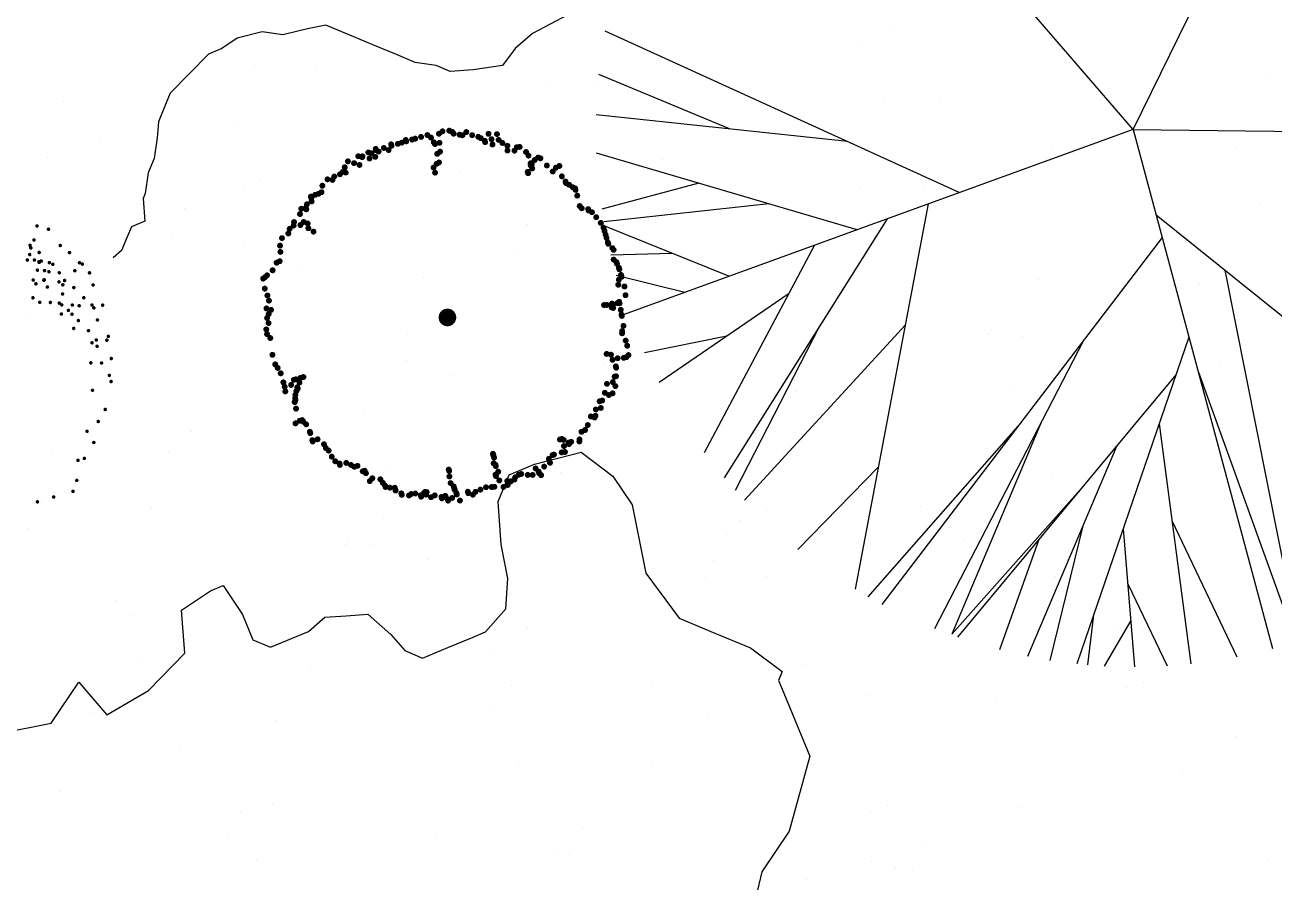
# Model space of a CAD drawing. Extents: x 17.6 to 65.2, y 116.5 to 153.5.
# Drawn here: x 58.643 to 61.991, y 137.044 to 139.34 of the extents above; entities that cross this region are included whole.
import ezdxf

# ---------------------------------------------------------------- set-up
doc = ezdxf.new("R2010")
doc.units = 0
doc.header["$MEASUREMENT"] = 0
doc.layers.get('0').update_dxf_attribs({"linetype": 'CONTINUOUS'})
doc.layers.add('INST_-_MATRIZ', color=9, linetype='CONTINUOUS')

# ---------------------------------------------------------------- blocks, each defined once
blk = doc.blocks.new('JARDIM02')
at = {"color": 0, "linetype": 'BYBLOCK'}
for p, q in [((-4.07, -15.886), (-2.705, -11.476)), ((-4.07, -15.886), (-7.443, -12.787)), ((-3.316, -15.905), (-0.079, -13.656)), ((-4.189, -14.667), (-4.189, -14.667)), ((-3.151, -15.025), (-3.151, -15.025)), ((-3.672, -15.093), (-3.672, -15.093)), ((-2.701, -15.478), (0.501, -15.77)), ((-2.841, -15.548), (-2.841, -15.548)), ((-2.837, -15.604), (-2.837, -15.604)), ((-2.657, -15.717), (-2.657, -15.717)), ((-1.938, -15.754), (-1.938, -15.754)), ((-1.931, -15.94), (0.501, -15.795)), ((-4.07, -15.886), (-8.232, -17.777)), ((-4.07, -15.886), (0.501, -16)), ((-4.07, -15.886), (-3.785, -20.529)), ((-3.118, -15.91), (-0.801, -19.083)), ((-2.241, -15.932), (0.155, -17.635)), ((-1.964, -16.129), (-0.35, -18.545)), ((-0.787, -16.513), (0.482, -16.313)), ((-1.606, -16.383), (0.428, -16.705)), ((-1.787, -16.514), (-1.787, -16.514)), ((1.133, -16.508), (1.133, -16.508)), ((2.215, -16.548), (2.215, -16.548)), ((-4.126, -16.593), (-4.126, -16.593)), ((-1.568, -16.606), (-1.568, -16.606)), ((-1.524, -16.788), (-0.026, -18.019)), ((-2.464, -16.805), (-0.476, -18.712)), ((-0.835, -16.931), (0.318, -17.17)), ((-0.377, -17.026), (0.388, -16.901)), ((-3.07, -17.023), (-3.07, -17.023)), ((-0.07, -17.09), (0.239, -17.416)), ((0.044, -17.017), (0.044, -17.017)), ((1.276, -17.031), (1.276, -17.031)), ((-1.255, -17.191), (-0.39, -18.583)), ((-0.058, -17.207), (-0.058, -17.207)), ((0.463, -17.138), (0.463, -17.138)), ((-2.648, -17.291), (-2.648, -17.291)), ((-0.958, -17.253), (0.061, -17.846)), ((0.466, -17.286), (0.466, -17.286)), ((-4.793, -17.392), (-4.793, -17.392)), ((-1.897, -17.349), (-0.39, -18.583)), ((-1.416, -17.386), (-1.416, -17.386)), ((-0.792, -17.426), (-0.792, -17.426)), ((-0.205, -17.379), (0.189, -17.549)), ((-3.973, -17.458), (-6.145, -19.96)), ((-2.774, -17.531), (-2.774, -17.531)), ((-2.229, -17.493), (-2.229, -17.493)), ((-0.156, -17.498), (-0.156, -17.498)), ((-5.475, -17.628), (-5.475, -17.628)), ((-2.75, -17.561), (-2.75, -17.561)), ((-1.928, -17.539), (-0.896, -19.177)), ((-0.607, -17.595), (-0.607, -17.595)), ((-4.108, -17.74), (-4.108, -17.74)), ((-3.956, -17.738), (-0.988, -19.263)), ((-0.951, -17.646), (-0.145, -18.231)), ((-4.921, -17.847), (-4.921, -17.847)), ((-5.441, -17.915), (-5.441, -17.915)), ((-3.933, -18.111), (-2.213, -20.064)), ((-4.659, -18.249), (-5.484, -20.234)), ((-4.244, -18.264), (-4.244, -18.264)), ((-3.024, -18.217), (-1.981, -19.953)), ((-1.13, -18.259), (-1.13, -18.259)), ((-3.917, -18.381), (-5.169, -20.324)), ((-3.798, -18.304), (-3.798, -18.304)), ((-3.613, -18.473), (-3.613, -18.473)), ((0.263, -18.392), (0.263, -18.392)), ((1.196, -18.435), (1.196, -18.435)), ((-4.063, -18.52), (-4.063, -18.52)), ((-1.505, -18.533), (-1.505, -18.533)), ((-3.893, -18.767), (-2.466, -20.168)), ((-1.931, -18.779), (-1.452, -19.635)), ((-3.22, -18.92), (-2.084, -20.004)), ((-4.341, -19.039), (-4.591, -20.428)), ((-3.557, -19.098), (-3.149, -20.365)), ((-5.046, -19.179), (-5.805, -20.116)), ((-2.743, -19.27), (-2.743, -19.27)), ((1.258, -19.304), (1.258, -19.304)), ((-0.093, -19.425), (-0.093, -19.425)), ((-5.376, -19.533), (-5.376, -19.533)), ((-3.846, -19.541), (-4.555, -20.432)), ((-2.711, -19.458), (-2.711, -19.458)), ((-2.262, -19.527), (-2.262, -19.527)), ((0.852, -19.521), (0.852, -19.521)), ((1.442, -19.473), (1.442, -19.473)), ((-5.412, -19.555), (-5.412, -19.555)), ((-4.678, -19.562), (-4.699, -20.415)), ((1.385, -19.606), (1.385, -19.606)), ((-3.363, -19.7), (-3.425, -20.412)), ((0.864, -19.674), (0.864, -19.674)), ((-4.955, -19.801), (-4.955, -19.801)), ((-1.841, -19.795), (-1.841, -19.795)), ((-0.494, -19.853), (-0.494, -19.853)), ((1.274, -19.79), (1.274, -19.79)), ((-4.17, -19.949), (-4.304, -20.452)), ((-3.821, -19.939), (-4.123, -20.458)), ((-1.307, -19.96), (-1.307, -19.96)), ((-1.828, -20.029), (-1.828, -20.029)), ((-0.763, -20.26), (-0.493, -20.057)), ((-0.493, -20.057), (-0.429, -20.109)), ((-0.313, -20.097), (0.263, -20.036)), ((0.263, -20.036), (0.825, -20.386)), ((-5.749, -20.148), (-5.749, -20.148)), ((-1.748, -20.182), (-1.748, -20.182)), ((-0.429, -20.109), (-0.313, -20.097)), ((-6.366, -20.226), (-6.3, -20.559)), ((-3.186, -20.208), (-3.186, -20.208)), ((-0.969, -20.515), (-0.763, -20.26)), ((-4.519, -20.383), (-4.519, -20.383)), ((-3.999, -20.315), (-3.999, -20.315)), ((-1.564, -20.351), (-1.564, -20.351)), ((0.825, -20.386), (1.092, -20.707)), ((1.259, -20.362), (1.259, -20.362)), ((-4, -20.447), (-4, -20.447)), ((-1.442, -20.459), (-1.442, -20.459)), ((-6.3, -20.559), (-6.22, -20.736)), ((-5.878, -20.562), (-5.878, -20.562)), ((-1.176, -20.77), (-0.969, -20.515)), ((1.092, -20.707), (1.526, -20.953)), ((-6.22, -20.736), (-6.112, -20.879)), ((-3.437, -20.768), (-3.437, -20.768)), ((-1.625, -20.934), (-1.176, -20.77)), ((-0.322, -20.763), (-0.322, -20.763)), ((-6.112, -20.879), (-6.148, -21.13)), ((-2.496, -20.967), (-2.214, -20.879)), ((-2.214, -20.879), (-1.625, -20.934)), ((-2.766, -21.17), (-2.496, -20.967)), ((-6.148, -21.13), (-6.189, -21.32)), ((-4.754, -21.06), (-4.754, -21.06)), ((-0.694, -21.148), (-0.694, -21.148)), ((-4.57, -21.228), (-4.57, -21.228)), ((-2.781, -21.58), (-2.766, -21.17)), ((-6.189, -21.32), (-6.271, -21.421)), ((-0.031, -21.351), (-0.031, -21.351)), ((-6.271, -21.421), (-6.347, -21.584)), ((-2.648, -21.385), (-2.648, -21.385)), ((-5.349, -21.482), (-5.349, -21.482)), ((-6.347, -21.584), (-6.456, -21.719)), ((-2.757, -21.811), (-2.781, -21.58)), ((-6.456, -21.719), (-6.593, -21.888)), ((-6.593, -21.888), (-6.703, -22.023)), ((-2.566, -21.966), (-2.757, -21.811)), ((-2.208, -22.045), (-2.566, -21.966)), ((-6.703, -22.023), (-6.867, -22.225)), ((-4.569, -22.037), (-4.569, -22.037)), ((-3.7, -22.026), (-3.7, -22.026)), ((-1.913, -22.072), (-2.208, -22.045)), ((-1.67, -22.163), (-1.913, -22.072)), ((-1.455, -22.031), (-1.455, -22.031)), ((0.302, -22.06), (0.302, -22.06)), ((-1.531, -22.382), (-1.67, -22.163)), ((-6.867, -22.225), (-6.881, -22.381)), ((-4.147, -22.305), (-4.147, -22.305)), ((-1.033, -22.3), (-1.033, -22.3)), ((0.486, -22.229), (0.486, -22.229)), ((-6.881, -22.381), (-6.889, -22.598)), ((-6.555, -22.407), (-6.555, -22.407)), ((-3.937, -22.374), (-3.937, -22.374)), ((-1.518, -22.497), (-1.531, -22.382)), ((-1.379, -22.386), (-1.379, -22.386)), ((0.428, -22.321), (0.428, -22.321)), ((-1.494, -22.728), (-1.518, -22.497)), ((-0.906, -22.497), (-0.906, -22.497)), ((-0.385, -22.428), (-0.385, -22.428)), ((-6.889, -22.598), (-6.965, -22.761)), ((-2.264, -22.675), (-2.264, -22.675)), ((-1.47, -22.959), (-1.494, -22.728)), ((-6.965, -22.761), (-6.973, -22.978)), ((-3.077, -22.782), (-3.077, -22.782)), ((-6.706, -22.903), (-6.706, -22.903)), ((-3.597, -22.851), (-3.597, -22.851)), ((-2.705, -22.938), (-2.705, -22.938)), ((-6.973, -22.978), (-6.926, -23.128)), ((-4.956, -23.03), (-4.956, -23.03)), ((-1.573, -23.086), (-1.47, -22.959)), ((-6.926, -23.128), (-6.913, -23.25)), ((-5.769, -23.137), (-5.769, -23.137)), ((-2.52, -23.107), (-2.52, -23.107)), ((-1.959, -23.302), (-1.74, -23.162)), ((-1.74, -23.162), (-1.573, -23.086)), ((-6.913, -23.25), (-6.799, -23.454)), ((-6.289, -23.205), (-6.289, -23.205)), ((-2.629, -23.272), (-2.629, -23.272)), ((-5.743, -23.278), (-5.743, -23.278)), ((-2.585, -23.312), (-2.585, -23.312)), ((-1.998, -23.481), (-1.959, -23.302)), ((0.032, -23.278), (0.032, -23.278)), ((-6.799, -23.454), (-6.685, -23.659)), ((-5.286, -23.409), (-5.286, -23.409)), ((-2.038, -23.66), (-1.998, -23.481)), ((-6.685, -23.659), (-6.617, -23.713)), ((-1.962, -23.827), (-2.038, -23.66)), ((-6.617, -23.713), (-6.482, -23.823)), ((-6.482, -23.823), (-6.353, -23.871)), ((-6.353, -23.871), (-6.191, -23.947)), ((-5.711, -23.815), (-5.711, -23.815)), ((-1.925, -24.173), (-1.962, -23.827)), ((-1.65, -23.904), (-1.65, -23.904)), ((-6.191, -23.947), (-6.089, -24.029)), ((-5.526, -23.984), (-5.526, -23.984)), ((-6.089, -24.029), (-5.927, -24.105)), ((-5.927, -24.105), (-5.893, -24.132)), ((-5.893, -24.132), (-5.703, -24.174)), ((-5.703, -24.174), (-5.69, -24.296)), ((-2.028, -24.3), (-1.925, -24.173)), ((-6.492, -24.334), (-6.492, -24.334)), ((-5.69, -24.296), (-5.623, -24.351)), ((-3.874, -24.301), (-3.874, -24.301)), ((-2.541, -24.412), (-2.259, -24.324)), ((-2.259, -24.324), (-2.028, -24.3)), ((-1.316, -24.313), (-1.316, -24.313)), ((-5.623, -24.351), (-5.521, -24.433)), ((-5.521, -24.433), (-5.481, -24.521)), ((-2.529, -24.528), (-2.541, -24.412)), ((-6.875, -24.546), (-6.875, -24.546)), ((-3.761, -24.541), (-3.761, -24.541)), ((-2.441, -24.81), (-2.529, -24.528)), ((-0.647, -24.535), (-0.647, -24.535)), ((-6.454, -24.815), (-6.454, -24.815)), ((-4.656, -24.781), (-4.656, -24.781)), ((-3.339, -24.809), (-3.339, -24.809)), ((-2.083, -24.889), (-2.441, -24.81)), ((-0.655, -24.816), (-0.655, -24.816)), ((-0.225, -24.804), (-0.225, -24.804)), ((-1.867, -25.275), (-2.083, -24.889)), ((-0.471, -24.985), (-0.471, -24.985)), ((-1.342, -25.143), (-1.342, -25.143)), ((-2.522, -25.238), (-2.522, -25.238)), ((-2.155, -25.25), (-2.155, -25.25)), ((-1.767, -25.672), (-1.867, -25.275)), ((-5.223, -25.336), (-5.223, -25.336)), ((-2.675, -25.319), (-2.675, -25.319)), ((-4.034, -25.498), (-4.034, -25.498)), ((-3.661, -25.694), (-3.661, -25.694)), ((-2.101, -25.824), (-1.767, -25.672)), ((-1.834, -26.146), (-2.101, -25.824)), ((-1.821, -25.777), (-1.821, -25.777)), ((-3.477, -25.862), (-3.477, -25.862)), ((-1.888, -26.735), (-1.834, -26.146)), ((-1.253, -26.24), (-1.253, -26.24))]:
    blk.add_line(p, q, dxfattribs=at)
for points, const_width in [([(-4.369, -20.423, 1), (-4.344, -20.423, 1)], 0.025), ([(-4.352, -20.417, 1), (-4.327, -20.417, 1)], 0.025), ([(-4.244, -20.423, 1), (-4.219, -20.423, 1)], 0.025), ([(-4.231, -20.423, 1), (-4.206, -20.423, 1)], 0.025), ([(-4.193, -20.417, 1), (-4.168, -20.417, 1)], 0.025), ([(-4.18, -20.417, 1), (-4.155, -20.417, 1)], 0.025), ([(-4.13, -20.417, 1), (-4.105, -20.417, 1)], 0.025), ([(-4.113, -20.417, 1), (-4.088, -20.417, 1)], 0.025), ([(-4.027, -20.417, 1), (-4.002, -20.417, 1)], 0.025), ([(-3.953, -20.429, 1), (-3.928, -20.429, 1)], 0.025), ([(-4.745, -20.526, 1), (-4.72, -20.526, 1)], 0.025), ([(-4.733, -20.526, 1), (-4.708, -20.526, 1)], 0.025), ([(-4.711, -20.503, 1), (-4.686, -20.503, 1)], 0.025), ([(-4.66, -20.48, 1), (-4.635, -20.48, 1)], 0.025), ([(-4.603, -20.457, 1), (-4.578, -20.457, 1)], 0.025), ([(-4.557, -20.446, 1), (-4.532, -20.446, 1)], 0.025), ([(-4.529, -20.446, 1), (-4.504, -20.446, 1)], 0.025), ([(-4.495, -20.446, 1), (-4.47, -20.446, 1)], 0.025), ([(-4.466, -20.446, 1), (-4.441, -20.446, 1)], 0.025), ([(-4.426, -20.446, 1), (-4.401, -20.446, 1)], 0.025), ([(-4.414, -20.446, 1), (-4.389, -20.446, 1)], 0.025), ([(-4.272, -20.44, 1), (-4.247, -20.44, 1)], 0.025), ([(-4.096, -20.446, 1), (-4.071, -20.446, 1)], 0.025), ([(-4.056, -20.463, 1), (-4.031, -20.463, 1)], 0.025), ([(-3.914, -20.497, 1), (-3.889, -20.497, 1)], 0.025), ([(-3.908, -20.514, 1), (-3.883, -20.514, 1)], 0.025), ([(-3.901, -20.497, 1), (-3.876, -20.497, 1)], 0.025), ([(-3.845, -20.503, 1), (-3.82, -20.503, 1)], 0.025), ([(-3.805, -20.509, 1), (-3.78, -20.509, 1)], 0.025), ([(-3.793, -20.509, 1), (-3.768, -20.509, 1)], 0.025), ([(-3.708, -20.52, 1), (-3.683, -20.52, 1)], 0.025), ([(-4.99, -20.623, 1), (-4.965, -20.623, 1)], 0.025), ([(-4.962, -20.6, 1), (-4.937, -20.6, 1)], 0.025), ([(-4.946, -20.583, 1), (-4.921, -20.583, 1)], 0.025), ([(-4.933, -20.583, 1), (-4.908, -20.583, 1)], 0.025), ([(-4.882, -20.583, 1), (-4.857, -20.583, 1)], 0.025), ([(-4.791, -20.588, 1), (-4.766, -20.588, 1)], 0.025), ([(-4.768, -20.577, 1), (-4.743, -20.577, 1)], 0.025), ([(-3.925, -20.628, 1), (-3.9, -20.628, 1)], 0.025), ([(-3.919, -20.606, 1), (-3.894, -20.606, 1)], 0.025), ([(-3.917, -20.56, 1), (-3.892, -20.56, 1)], 0.025), ([(-3.904, -20.56, 1), (-3.879, -20.56, 1)], 0.025), ([(-3.892, -20.56, 1), (-3.867, -20.56, 1)], 0.025), ([(-3.886, -20.571, 1), (-3.861, -20.571, 1)], 0.025), ([(-3.879, -20.56, 1), (-3.854, -20.56, 1)], 0.025), ([(-3.669, -20.543, 1), (-3.644, -20.543, 1)], 0.025), ([(-3.651, -20.549, 1), (-3.626, -20.549, 1)], 0.025), ([(-3.583, -20.537, 1), (-3.558, -20.537, 1)], 0.025), ([(-3.537, -20.537, 1), (-3.512, -20.537, 1)], 0.025), ([(-3.458, -20.549, 1), (-3.433, -20.549, 1)], 0.025), ([(-3.446, -20.571, 1), (-3.421, -20.571, 1)], 0.025), ([(-3.446, -20.594, 1), (-3.421, -20.594, 1)], 0.025), ([(-5.167, -20.657, 1), (-5.142, -20.657, 1)], 0.025), ([(-5.161, -20.691, 1), (-5.136, -20.691, 1)], 0.025), ([(-5.138, -20.725, 1), (-5.113, -20.725, 1)], 0.025), ([(-5.076, -20.662, 1), (-5.051, -20.662, 1)], 0.025), ([(-5.025, -20.645, 1), (-5, -20.645, 1)], 0.025), ([(-5.012, -20.645, 1), (-4.987, -20.645, 1)], 0.025), ([(-3.52, -20.725, 1), (-3.495, -20.725, 1)], 0.025), ([(-3.503, -20.691, 1), (-3.478, -20.691, 1)], 0.025), ([(-3.458, -20.645, 1), (-3.433, -20.645, 1)], 0.025), ([(-3.458, -20.691, 1), (-3.433, -20.691, 1)], 0.025), ([(-3.396, -20.68, 1), (-3.371, -20.68, 1)], 0.025), ([(-3.384, -20.68, 1), (-3.359, -20.68, 1)], 0.025), ([(-3.315, -20.702, 1), (-3.29, -20.702, 1)], 0.025), ([(-3.315, -20.714, 1), (-3.29, -20.714, 1)], 0.025), ([(-3.275, -20.742, 1), (-3.25, -20.742, 1)], 0.025), ([(-3.236, -20.731, 1), (-3.211, -20.731, 1)], 0.025), ([(-5.287, -20.811, 1), (-5.262, -20.811, 1)], 0.025), ([(-5.275, -20.794, 1), (-5.25, -20.794, 1)], 0.025), ([(-5.275, -20.845, 1), (-5.25, -20.845, 1)], 0.025), ([(-5.201, -20.759, 1), (-5.176, -20.759, 1)], 0.025), ([(-3.275, -20.794, 1), (-3.25, -20.794, 1)], 0.025), ([(-3.275, -20.794, 1), (-3.25, -20.794, 1)], 0.025), ([(-3.207, -20.833, 1), (-3.182, -20.833, 1)], 0.025), ([(-3.184, -20.771, 1), (-3.159, -20.771, 1)], 0.025), ([(-3.179, -20.805, 1), (-3.154, -20.805, 1)], 0.025), ([(-5.423, -20.959, 1), (-5.398, -20.959, 1)], 0.025), ([(-5.418, -20.936, 1), (-5.393, -20.936, 1)], 0.025), ([(-5.361, -20.896, 1), (-5.336, -20.896, 1)], 0.025), ([(-5.326, -20.885, 1), (-5.301, -20.885, 1)], 0.025), ([(-5.258, -20.885, 1), (-5.233, -20.885, 1)], 0.025), ([(-5.247, -20.879, 1), (-5.222, -20.879, 1)], 0.025), ([(-5.241, -20.89, 1), (-5.216, -20.89, 1)], 0.025), ([(-5.212, -20.885, 1), (-5.187, -20.885, 1)], 0.025), ([(-5.195, -20.93, 1), (-5.17, -20.93, 1)], 0.025), ([(-5.183, -20.93, 1), (-5.158, -20.93, 1)], 0.025), ([(-3.15, -20.873, 1), (-3.125, -20.873, 1)], 0.025), ([(-3.15, -20.896, 1), (-3.125, -20.896, 1)], 0.025), ([(-3.093, -20.902, 1), (-3.068, -20.902, 1)], 0.025), ([(-3.093, -20.947, 1), (-3.068, -20.947, 1)], 0.025), ([(-5.492, -21.067, 1), (-5.467, -21.067, 1)], 0.025), ([(-5.457, -21.033, 1), (-5.432, -21.033, 1)], 0.025), ([(-5.457, -21.033, 1), (-5.432, -21.033, 1)], 0.025), ([(-5.418, -21.044, 1), (-5.393, -21.044, 1)], 0.025), ([(-5.4, -20.987, 1), (-5.375, -20.987, 1)], 0.025), ([(-3.048, -21.004, 1), (-3.023, -21.004, 1)], 0.025), ([(-3.042, -20.964, 1), (-3.017, -20.964, 1)], 0.025), ([(-3.03, -20.976, 1), (-3.005, -20.976, 1)], 0.025), ([(-2.985, -21.05, 1), (-2.96, -21.05, 1)], 0.025), ([(-5.6, -21.158, 1), (-5.575, -21.158, 1)], 0.025), ([(-5.577, -21.09, 1), (-5.552, -21.09, 1)], 0.025), ([(-5.549, -21.147, 1), (-5.524, -21.147, 1)], 0.025), ([(-5.526, -21.09, 1), (-5.501, -21.09, 1)], 0.025), ([(-5.503, -21.152, 1), (-5.478, -21.152, 1)], 0.025), ([(-2.951, -21.084, 1), (-2.926, -21.084, 1)], 0.025), ([(-2.945, -21.118, 1), (-2.92, -21.118, 1)], 0.025), ([(-2.888, -21.152, 1), (-2.863, -21.152, 1)], 0.025), ([(-2.871, -21.158, 1), (-2.846, -21.158, 1)], 0.025), ([(-5.6, -21.249, 1), (-5.575, -21.249, 1)], 0.025), ([(-5.583, -21.232, 1), (-5.558, -21.232, 1)], 0.025), ([(-5.552, -21.206, 1), (-5.527, -21.206, 1)], 0.025), ([(-5.54, -21.206, 1), (-5.515, -21.206, 1)], 0.025), ([(-2.888, -21.226, 1), (-2.863, -21.226, 1)], 0.025), ([(-2.888, -21.249, 1), (-2.863, -21.249, 1)], 0.025), ([(-2.875, -21.249, 1), (-2.85, -21.249, 1)], 0.025), ([(-5.668, -21.335, 1), (-5.643, -21.335, 1)], 0.025), ([(-5.651, -21.375, 1), (-5.626, -21.375, 1)], 0.025), ([(-5.628, -21.295, 1), (-5.603, -21.295, 1)], 0.025), ([(-2.934, -21.295, 1), (-2.909, -21.295, 1)], 0.025), ([(-2.934, -21.312, 1), (-2.909, -21.312, 1)], 0.025), ([(-2.922, -21.283, 1), (-2.897, -21.283, 1)], 0.025), ([(-2.871, -21.295, 1), (-2.846, -21.295, 1)], 0.025), ([(-2.825, -21.329, 1), (-2.8, -21.329, 1)], 0.025), ([(-2.82, -21.301, 1), (-2.795, -21.301, 1)], 0.025), ([(-5.72, -21.471, 1), (-5.695, -21.471, 1)], 0.025), ([(-5.702, -21.449, 1), (-5.677, -21.449, 1)], 0.025), ([(-5.685, -21.443, 1), (-5.66, -21.443, 1)], 0.025), ([(-5.663, -21.397, 1), (-5.638, -21.397, 1)], 0.025), ([(-2.825, -21.397, 1), (-2.8, -21.397, 1)], 0.025), ([(-2.825, -21.409, 1), (-2.8, -21.409, 1)], 0.025), ([(-2.803, -21.449, 1), (-2.778, -21.449, 1)], 0.025), ([(-2.768, -21.449, 1), (-2.743, -21.449, 1)], 0.025), ([(-5.731, -21.528, 1), (-5.706, -21.528, 1)], 0.025), ([(-5.72, -21.563, 1), (-5.695, -21.563, 1)], 0.025), ([(-5.645, -21.58, 1), (-5.62, -21.58, 1)], 0.025), ([(-5.571, -21.597, 1), (-5.546, -21.597, 1)], 0.025), ([(-2.757, -21.58, 1), (-2.732, -21.58, 1)], 0.025), ([(-2.751, -21.506, 1), (-2.726, -21.506, 1)], 0.025), ([(-2.723, -21.563, 1), (-2.698, -21.563, 1)], 0.025), ([(-2.71, -21.563, 1), (-2.685, -21.563, 1)], 0.025), ([(-2.689, -21.551, 1), (-2.664, -21.551, 1)], 0.025), ([(-5.737, -21.66, 1), (-5.712, -21.66, 1)], 0.025), ([(-5.708, -21.637, 1), (-5.683, -21.637, 1)], 0.025), ([(-5.663, -21.625, 1), (-5.638, -21.625, 1)], 0.025), ([(-5.645, -21.62, 1), (-5.62, -21.62, 1)], 0.025), ([(-5.56, -21.625, 1), (-5.535, -21.625, 1)], 0.025), ([(-5.486, -21.631, 1), (-5.461, -21.631, 1)], 0.025), ([(-5.48, -21.654, 1), (-5.455, -21.654, 1)], 0.025), ([(-5.457, -21.688, 1), (-5.432, -21.688, 1)], 0.025), ([(-5.457, -21.688, 1), (-5.432, -21.688, 1)], 0.025), ([(-5.412, -21.688, 1), (-5.387, -21.688, 1)], 0.025), ([(-2.723, -21.66, 1), (-2.698, -21.66, 1)], 0.025), ([(-2.711, -21.62, 1), (-2.686, -21.62, 1)], 0.025), ([(-2.711, -21.62, 1), (-2.686, -21.62, 1)], 0.025), ([(-5.737, -21.716, 1), (-5.712, -21.716, 1)], 0.025), ([(-5.737, -21.768, 1), (-5.712, -21.768, 1)], 0.025), ([(-5.737, -21.796, 1), (-5.712, -21.796, 1)], 0.025), ([(-2.746, -21.711, 1), (-2.721, -21.711, 1)], 0.025), ([(-2.746, -21.733, 1), (-2.721, -21.733, 1)], 0.025), ([(-2.734, -21.768, 1), (-2.709, -21.768, 1)], 0.025), ([(-2.717, -21.779, 1), (-2.692, -21.779, 1)], 0.025), ([(-5.749, -21.848, 1), (-5.724, -21.848, 1)], 0.025), ([(-5.737, -21.848, 1), (-5.712, -21.848, 1)], 0.025), ([(-5.737, -21.887, 1), (-5.712, -21.887, 1)], 0.025), ([(-4.226, -21.936, 1), (-4.151, -21.936, 1)], 0.075), ([(-2.979, -21.893, 1), (-2.954, -21.893, 1)], 0.025), ([(-2.967, -21.893, 1), (-2.942, -21.893, 1)], 0.025), ([(-2.967, -21.893, 1), (-2.942, -21.893, 1)], 0.025), ([(-2.945, -21.893, 1), (-2.92, -21.893, 1)], 0.025), ([(-2.899, -21.91, 1), (-2.874, -21.91, 1)], 0.025), ([(-2.883, -21.899, 1), (-2.858, -21.899, 1)], 0.025), ([(-2.871, -21.899, 1), (-2.846, -21.899, 1)], 0.025), ([(-2.871, -21.899, 1), (-2.846, -21.899, 1)], 0.025), ([(-2.82, -21.893, 1), (-2.795, -21.893, 1)], 0.025), ([(-2.746, -21.905, 1), (-2.721, -21.905, 1)], 0.025), ([(-2.723, -21.842, 1), (-2.698, -21.842, 1)], 0.025), ([(-2.723, -21.842, 1), (-2.698, -21.842, 1)], 0.025), ([(-2.711, -21.813, 1), (-2.686, -21.813, 1)], 0.025), ([(-2.689, -21.848, 1), (-2.664, -21.848, 1)], 0.025), ([(-2.683, -21.887, 1), (-2.658, -21.887, 1)], 0.025), ([(-5.749, -21.978, 1), (-5.724, -21.978, 1)], 0.025), ([(-5.737, -21.922, 1), (-5.712, -21.922, 1)], 0.025), ([(-5.737, -21.978, 1), (-5.712, -21.978, 1)], 0.025), ([(-5.708, -22.013, 1), (-5.683, -22.013, 1)], 0.025), ([(-2.803, -21.922, 1), (-2.778, -21.922, 1)], 0.025), ([(-2.79, -21.922, 1), (-2.765, -21.922, 1)], 0.025), ([(-2.711, -21.984, 1), (-2.686, -21.984, 1)], 0.025), ([(-2.706, -21.961, 1), (-2.681, -21.961, 1)], 0.025), ([(-5.749, -22.115, 1), (-5.724, -22.115, 1)], 0.025), ([(-5.737, -22.047, 1), (-5.712, -22.047, 1)], 0.025), ([(-5.737, -22.115, 1), (-5.712, -22.115, 1)], 0.025), ([(-5.72, -22.098, 1), (-5.695, -22.098, 1)], 0.025), ([(-2.723, -22.03, 1), (-2.698, -22.03, 1)], 0.025), ([(-2.717, -22.081, 1), (-2.692, -22.081, 1)], 0.025), ([(-2.711, -22.127, 1), (-2.686, -22.127, 1)], 0.025), ([(-5.737, -22.184, 1), (-5.712, -22.184, 1)], 0.025), ([(-5.725, -22.161, 1), (-5.7, -22.161, 1)], 0.025), ([(-5.685, -22.138, 1), (-5.66, -22.138, 1)], 0.025), ([(-5.685, -22.189, 1), (-5.66, -22.189, 1)], 0.025), ([(-2.73, -22.189, 1), (-2.705, -22.189, 1)], 0.025), ([(-2.717, -22.189, 1), (-2.692, -22.189, 1)], 0.025), ([(-2.694, -22.155, 1), (-2.669, -22.155, 1)], 0.025), ([(-5.731, -22.275, 1), (-5.706, -22.275, 1)], 0.025), ([(-5.72, -22.241, 1), (-5.695, -22.241, 1)], 0.025), ([(-5.714, -22.246, 1), (-5.689, -22.246, 1)], 0.025), ([(-5.685, -22.326, 1), (-5.66, -22.326, 1)], 0.025), ([(-5.657, -22.286, 1), (-5.632, -22.286, 1)], 0.025), ([(-2.957, -22.292, 1), (-2.932, -22.292, 1)], 0.025), ([(-2.945, -22.292, 1), (-2.92, -22.292, 1)], 0.025), ([(-2.899, -22.303, 1), (-2.874, -22.303, 1)], 0.025), ([(-2.842, -22.309, 1), (-2.817, -22.309, 1)], 0.025), ([(-2.808, -22.292, 1), (-2.783, -22.292, 1)], 0.025), ([(-2.792, -22.292, 1), (-2.767, -22.292, 1)], 0.025), ([(-2.78, -22.292, 1), (-2.755, -22.292, 1)], 0.025), ([(-2.747, -22.286, 1), (-2.722, -22.286, 1)], 0.025), ([(-2.734, -22.286, 1), (-2.709, -22.286, 1)], 0.025), ([(-2.717, -22.332, 1), (-2.692, -22.332, 1)], 0.025), ([(-2.677, -22.275, 1), (-2.652, -22.275, 1)], 0.025), ([(-5.714, -22.372, 1), (-5.689, -22.372, 1)], 0.025), ([(-5.674, -22.412, 1), (-5.649, -22.412, 1)], 0.025), ([(-5.64, -22.44, 1), (-5.615, -22.44, 1)], 0.025), ([(-5.628, -22.417, 1), (-5.603, -22.417, 1)], 0.025), ([(-2.751, -22.383, 1), (-2.726, -22.383, 1)], 0.025), ([(-2.751, -22.417, 1), (-2.726, -22.417, 1)], 0.025), ([(-2.739, -22.417, 1), (-2.714, -22.417, 1)], 0.025), ([(-2.717, -22.372, 1), (-2.692, -22.372, 1)], 0.025), ([(-2.705, -22.372, 1), (-2.68, -22.372, 1)], 0.025), ([(-5.628, -22.468, 1), (-5.603, -22.468, 1)], 0.025), ([(-5.623, -22.52, 1), (-5.598, -22.52, 1)], 0.025), ([(-5.6, -22.543, 1), (-5.575, -22.543, 1)], 0.025), ([(-2.832, -22.537, 1), (-2.807, -22.537, 1)], 0.025), ([(-2.826, -22.526, 1), (-2.801, -22.526, 1)], 0.025), ([(-2.826, -22.548, 1), (-2.801, -22.548, 1)], 0.025), ([(-2.82, -22.537, 1), (-2.795, -22.537, 1)], 0.025), ([(-2.807, -22.537, 1), (-2.782, -22.537, 1)], 0.025), ([(-2.78, -22.468, 1), (-2.755, -22.468, 1)], 0.025), ([(-2.78, -22.468, 1), (-2.755, -22.468, 1)], 0.025), ([(-2.774, -22.503, 1), (-2.749, -22.503, 1)], 0.025), ([(-5.617, -22.582, 1), (-5.592, -22.582, 1)], 0.025), ([(-5.577, -22.639, 1), (-5.552, -22.639, 1)], 0.025), ([(-2.848, -22.657, 1), (-2.823, -22.657, 1)], 0.025), ([(-2.848, -22.657, 1), (-2.823, -22.657, 1)], 0.025), ([(-2.842, -22.622, 1), (-2.817, -22.622, 1)], 0.025), ([(-2.842, -22.622, 1), (-2.817, -22.622, 1)], 0.025), ([(-2.814, -22.582, 1), (-2.789, -22.582, 1)], 0.025), ([(-2.802, -22.582, 1), (-2.777, -22.582, 1)], 0.025), ([(-5.526, -22.662, 1), (-5.501, -22.662, 1)], 0.025), ([(-5.52, -22.691, 1), (-5.495, -22.691, 1)], 0.025), ([(-5.52, -22.719, 1), (-5.495, -22.719, 1)], 0.025), ([(-5.516, -22.759, 1), (-5.491, -22.759, 1)], 0.025), ([(-5.503, -22.759, 1), (-5.478, -22.759, 1)], 0.025), ([(-5.475, -22.765, 1), (-5.45, -22.765, 1)], 0.025), ([(-2.877, -22.736, 1), (-2.852, -22.736, 1)], 0.025), ([(-2.864, -22.736, 1), (-2.839, -22.736, 1)], 0.025), ([(-2.842, -22.679, 1), (-2.817, -22.679, 1)], 0.025), ([(-5.463, -22.81, 1), (-5.438, -22.81, 1)], 0.025), ([(-5.44, -22.867, 1), (-5.415, -22.867, 1)], 0.025), ([(-5.436, -22.827, 1), (-5.411, -22.827, 1)], 0.025), ([(-5.423, -22.827, 1), (-5.398, -22.827, 1)], 0.025), ([(-5.304, -22.85, 1), (-5.279, -22.85, 1)], 0.025), ([(-5.264, -22.856, 1), (-5.239, -22.856, 1)], 0.025), ([(-5.224, -22.822, 1), (-5.199, -22.822, 1)], 0.025), ([(-3.042, -22.873, 1), (-3.017, -22.873, 1)], 0.025), ([(-3.042, -22.873, 1), (-3.017, -22.873, 1)], 0.025), ([(-3.008, -22.862, 1), (-2.983, -22.862, 1)], 0.025), ([(-2.979, -22.85, 1), (-2.954, -22.85, 1)], 0.025), ([(-2.967, -22.85, 1), (-2.942, -22.85, 1)], 0.025), ([(-2.951, -22.816, 1), (-2.926, -22.816, 1)], 0.025), ([(-2.939, -22.776, 1), (-2.914, -22.776, 1)], 0.025), ([(-2.927, -22.776, 1), (-2.902, -22.776, 1)], 0.025), ([(-2.914, -22.776, 1), (-2.889, -22.776, 1)], 0.025), ([(-5.4, -22.89, 1), (-5.375, -22.89, 1)], 0.025), ([(-5.349, -22.958, 1), (-5.324, -22.958, 1)], 0.025), ([(-5.326, -22.879, 1), (-5.301, -22.879, 1)], 0.025), ([(-5.321, -22.97, 1), (-5.296, -22.97, 1)], 0.025), ([(-5.309, -22.913, 1), (-5.284, -22.913, 1)], 0.025), ([(-3.127, -22.976, 1), (-3.102, -22.976, 1)], 0.025), ([(-3.07, -22.936, 1), (-3.045, -22.936, 1)], 0.025), ([(-3.053, -22.964, 1), (-3.028, -22.964, 1)], 0.025), ([(-5.304, -23.01, 1), (-5.279, -23.01, 1)], 0.025), ([(-5.269, -23.032, 1), (-5.244, -23.032, 1)], 0.025), ([(-3.23, -23.078, 1), (-3.205, -23.078, 1)], 0.025), ([(-3.207, -23.027, 1), (-3.182, -23.027, 1)], 0.025), ([(-3.207, -23.055, 1), (-3.182, -23.055, 1)], 0.025), ([(-3.15, -22.981, 1), (-3.125, -22.981, 1)], 0.025), ([(-3.15, -22.998, 1), (-3.125, -22.998, 1)], 0.025), ([(-5.247, -23.095, 1), (-5.222, -23.095, 1)], 0.025), ([(-5.19, -23.129, 1), (-5.165, -23.129, 1)], 0.025), ([(-5.138, -23.141, 1), (-5.113, -23.141, 1)], 0.025), ([(-5.064, -23.169, 1), (-5.039, -23.169, 1)], 0.025), ([(-3.27, -23.169, 1), (-3.245, -23.169, 1)], 0.025), ([(-3.258, -23.112, 1), (-3.233, -23.112, 1)], 0.025), ([(-3.257, -23.169, 1), (-3.232, -23.169, 1)], 0.025), ([(-5.059, -23.198, 1), (-5.034, -23.198, 1)], 0.025), ([(-5.007, -23.249, 1), (-4.982, -23.249, 1)], 0.025), ([(-4.062, -23.255, 1), (-4.037, -23.255, 1)], 0.025), ([(-4.062, -23.283, 1), (-4.037, -23.283, 1)], 0.025), ([(-3.52, -23.289, 1), (-3.495, -23.289, 1)], 0.025), ([(-3.464, -23.249, 1), (-3.439, -23.249, 1)], 0.025), ([(-3.429, -23.243, 1), (-3.404, -23.243, 1)], 0.025), ([(-3.401, -23.226, 1), (-3.376, -23.226, 1)], 0.025), ([(-3.344, -23.215, 1), (-3.319, -23.215, 1)], 0.025), ([(-3.298, -23.198, 1), (-3.273, -23.198, 1)], 0.025), ([(-4.979, -23.306, 1), (-4.954, -23.306, 1)], 0.025), ([(-4.968, -23.329, 1), (-4.943, -23.329, 1)], 0.025), ([(-4.962, -23.346, 1), (-4.937, -23.346, 1)], 0.025), ([(-4.876, -23.357, 1), (-4.851, -23.357, 1)], 0.025), ([(-4.814, -23.352, 1), (-4.789, -23.352, 1)], 0.025), ([(-4.768, -23.352, 1), (-4.743, -23.352, 1)], 0.025), ([(-4.711, -23.391, 1), (-4.686, -23.391, 1)], 0.025), ([(-4.688, -23.357, 1), (-4.663, -23.357, 1)], 0.025), ([(-4.66, -23.386, 1), (-4.635, -23.386, 1)], 0.025), ([(-4.062, -23.323, 1), (-4.037, -23.323, 1)], 0.025), ([(-4.062, -23.34, 1), (-4.037, -23.34, 1)], 0.025), ([(-4.027, -23.3, 1), (-4.002, -23.3, 1)], 0.025), ([(-4.027, -23.374, 1), (-4.002, -23.374, 1)], 0.025), ([(-3.993, -23.329, 1), (-3.968, -23.329, 1)], 0.025), ([(-3.981, -23.329, 1), (-3.956, -23.329, 1)], 0.025), ([(-3.965, -23.346, 1), (-3.94, -23.346, 1)], 0.025), ([(-3.936, -23.363, 1), (-3.911, -23.363, 1)], 0.025), ([(-3.908, -23.374, 1), (-3.883, -23.374, 1)], 0.025), ([(-3.895, -23.374, 1), (-3.87, -23.374, 1)], 0.025), ([(-3.879, -23.386, 1), (-3.854, -23.386, 1)], 0.025), ([(-3.822, -23.391, 1), (-3.797, -23.391, 1)], 0.025), ([(-3.822, -23.391, 1), (-3.797, -23.391, 1)], 0.025), ([(-3.714, -23.369, 1), (-3.689, -23.369, 1)], 0.025), ([(-3.714, -23.391, 1), (-3.689, -23.391, 1)], 0.025), ([(-3.697, -23.363, 1), (-3.672, -23.363, 1)], 0.025), ([(-3.669, -23.346, 1), (-3.644, -23.346, 1)], 0.025), ([(-3.6, -23.334, 1), (-3.575, -23.334, 1)], 0.025), ([(-3.588, -23.334, 1), (-3.563, -23.334, 1)], 0.025), ([(-3.526, -23.334, 1), (-3.501, -23.334, 1)], 0.025), ([(-3.514, -23.334, 1), (-3.489, -23.334, 1)], 0.025), ([(-4.631, -23.409, 1), (-4.606, -23.409, 1)], 0.025), ([(-4.586, -23.409, 1), (-4.561, -23.409, 1)], 0.025), ([(-4.54, -23.443, 1), (-4.515, -23.443, 1)], 0.025), ([(-4.5, -23.448, 1), (-4.475, -23.448, 1)], 0.025), ([(-4.46, -23.431, 1), (-4.435, -23.431, 1)], 0.025), ([(-4.318, -23.454, 1), (-4.293, -23.454, 1)], 0.025), ([(-4.233, -23.454, 1), (-4.208, -23.454, 1)], 0.025), ([(-4.198, -23.443, 1), (-4.173, -23.443, 1)], 0.025), ([(-4.147, -23.431, 1), (-4.122, -23.431, 1)], 0.025), ([(-4.067, -23.431, 1), (-4.042, -23.431, 1)], 0.025), ([(-4.027, -23.431, 1), (-4.002, -23.431, 1)], 0.025), ([(-3.988, -23.437, 1), (-3.963, -23.437, 1)], 0.025), ([(-3.703, -23.431, 1), (-3.678, -23.431, 1)], 0.025), ([(-5.422, -24.749, 1), (-5.407, -24.749, 1)], 0.015), ([(-5.315, -24.749, 1), (-5.3, -24.749, 1)], 0.015), ([(-5.127, -24.72, 1), (-5.112, -24.72, 1)], 0.015), ([(-4.859, -24.749, 1), (-4.844, -24.749, 1)], 0.015), ([(-4.831, -24.77, 1), (-4.816, -24.77, 1)], 0.015), ([(-5.636, -24.864, 1), (-5.621, -24.864, 1)], 0.015), ([(-5.529, -24.807, 1), (-5.514, -24.807, 1)], 0.015), ([(-5.511, -24.787, 1), (-5.496, -24.787, 1)], 0.015), ([(-5.475, -24.864, 1), (-5.46, -24.864, 1)], 0.015), ([(-5.233, -24.856, 1), (-5.218, -24.856, 1)], 0.015), ([(-5.154, -24.807, 1), (-5.139, -24.807, 1)], 0.015), ([(-5.126, -24.798, 1), (-5.111, -24.798, 1)], 0.015), ([(-5.019, -24.798, 1), (-5.004, -24.798, 1)], 0.015), ([(-4.858, -24.856, 1), (-4.843, -24.856, 1)], 0.015), ([(-4.805, -24.864, 1), (-4.79, -24.864, 1)], 0.015), ([(-4.671, -24.778, 1), (-4.656, -24.778, 1)], 0.015), ([(-4.658, -24.868, 1), (-4.643, -24.868, 1)], 0.015), ([(-4.538, -24.835, 1), (-4.523, -24.835, 1)], 0.015), ([(-4.484, -24.835, 1), (-4.469, -24.835, 1)], 0.015), ([(-5.877, -24.979, 1), (-5.862, -24.979, 1)], 0.015), ([(-5.716, -24.922, 1), (-5.701, -24.922, 1)], 0.015), ([(-5.42, -24.971, 1), (-5.405, -24.971, 1)], 0.015), ([(-5.34, -24.913, 1), (-5.325, -24.913, 1)], 0.015), ([(-5.201, -24.967, 1), (-5.186, -24.967, 1)], 0.015), ([(-5.179, -24.913, 1), (-5.164, -24.913, 1)], 0.015), ([(-5.06, -24.955, 1), (-5.045, -24.955, 1)], 0.015), ([(-4.953, -24.897, 1), (-4.938, -24.897, 1)], 0.015), ([(-4.846, -24.897, 1), (-4.831, -24.897, 1)], 0.015), ([(-4.685, -24.955, 1), (-4.67, -24.955, 1)], 0.015), ([(-4.27, -24.95, 1), (-4.255, -24.95, 1)], 0.015), ([(-5.931, -25.065, 1), (-5.916, -25.065, 1)], 0.015), ([(-5.603, -25.053, 1), (-5.588, -25.053, 1)], 0.015), ([(-5.581, -25.028, 1), (-5.566, -25.028, 1)], 0.015), ([(-5.529, -25.078, 1), (-5.514, -25.078, 1)], 0.015), ([(-5.496, -24.996, 1), (-5.481, -24.996, 1)], 0.015), ([(-5.422, -25.02, 1), (-5.407, -25.02, 1)], 0.015), ([(-5.389, -24.996, 1), (-5.374, -24.996, 1)], 0.015), ([(-5.315, -25.02, 1), (-5.3, -25.02, 1)], 0.015), ([(-5.248, -25.069, 1), (-5.233, -25.069, 1)], 0.015), ([(-5.228, -25.053, 1), (-5.213, -25.053, 1)], 0.015), ([(-5.167, -25.012, 1), (-5.152, -25.012, 1)], 0.015), ([(-5.154, -25.078, 1), (-5.139, -25.078, 1)], 0.015), ([(-5.127, -24.992, 1), (-5.112, -24.992, 1)], 0.015), ([(-5.007, -25.012, 1), (-4.992, -25.012, 1)], 0.015), ([(-4.457, -25.008, 1), (-4.442, -25.008, 1)], 0.015), ([(-4.189, -25.036, 1), (-4.174, -25.036, 1)], 0.015), ([(-5.824, -25.123, 1), (-5.809, -25.123, 1)], 0.015), ([(-5.79, -25.168, 1), (-5.775, -25.168, 1)], 0.015), ([(-5.767, -25.168, 1), (-5.752, -25.168, 1)], 0.015), ([(-5.716, -25.193, 1), (-5.701, -25.193, 1)], 0.015), ([(-5.71, -25.111, 1), (-5.695, -25.111, 1)], 0.015), ([(-5.66, -25.168, 1), (-5.645, -25.168, 1)], 0.015), ([(-5.636, -25.135, 1), (-5.621, -25.135, 1)], 0.015), ([(-5.635, -25.115, 1), (-5.62, -25.115, 1)], 0.015), ([(-5.629, -25.135, 1), (-5.614, -25.135, 1)], 0.015), ([(-5.57, -25.168, 1), (-5.555, -25.168, 1)], 0.015), ([(-5.549, -25.111, 1), (-5.534, -25.111, 1)], 0.015), ([(-5.475, -25.135, 1), (-5.46, -25.135, 1)], 0.015), ([(-5.472, -25.14, 1), (-5.457, -25.14, 1)], 0.015), ([(-5.408, -25.127, 1), (-5.393, -25.127, 1)], 0.015), ([(-5.275, -25.14, 1), (-5.26, -25.14, 1)], 0.015), ([(-4.136, -25.151, 1), (-4.121, -25.151, 1)], 0.015), ([(-4.028, -25.123, 1), (-4.013, -25.123, 1)], 0.015), ([(-5.677, -25.226, 1), (-5.662, -25.226, 1)], 0.015), ([(-5.499, -25.226, 1), (-5.484, -25.226, 1)], 0.015), ([(-5.462, -25.213, 1), (-5.447, -25.213, 1)], 0.015), ([(-5.355, -25.271, 1), (-5.34, -25.271, 1)], 0.015), ([(-5.302, -25.226, 1), (-5.287, -25.226, 1)], 0.015), ([(-3.921, -25.238, 1), (-3.906, -25.238, 1)], 0.015), ([(-3.921, -25.295, 1), (-3.906, -25.295, 1)], 0.015), ([(-3.76, -25.353, 1), (-3.745, -25.353, 1)], 0.015), ([(-3.68, -25.41, 1), (-3.665, -25.41, 1)], 0.015), ([(-3.68, -25.582, 1), (-3.665, -25.582, 1)], 0.015), ([(-3.68, -25.726, 1), (-3.665, -25.726, 1)], 0.015)]:
    blk.add_lwpolyline(points, format="xyb", close=True, dxfattribs=dict(at, const_width=const_width))

msp = doc.modelspace()

# ---------------------------------------------------------------- block references
at = {"layer": 'INST_-_MATRIZ', "xscale": 0.3150000000000019, "yscale": 0.3150000000000019, "zscale": 0.3150000000000019, "rotation": 286.4532352402923}
msp.add_blockref('JARDIM02', (66.7756, 139.248), dxfattribs=at)

doc.saveas('drawing.dxf')
